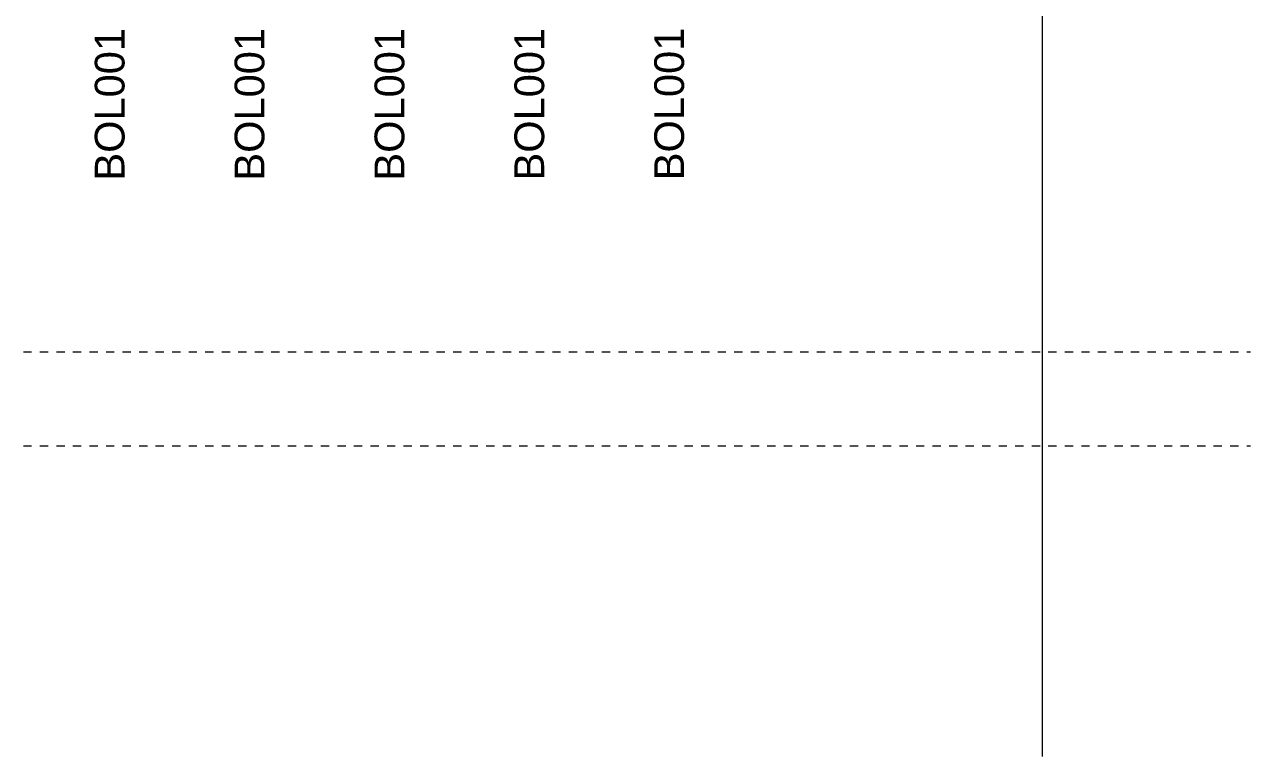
# Model space of a CAD drawing. Header units: metres. Extents: x 902 to 1205, y -4 to 36.
# Drawn here: x 1189.87 to 1204.71, y -3.76 to 5.09 of the extents above; entities that cross this region are included whole.
import ezdxf

# ---------------------------------------------------------------- set-up
doc = ezdxf.new("R2010")
doc.units = ezdxf.units.M
doc.linetypes.add('AEC_Center', pattern=[0.024, 0.012, -0.004, 0.004, -0.004])
for name, color, linetype, lineweight in [('A-ANNO-IDEN', 131, 'Continuous', 5), ('A-DETL', 90, 'Continuous', 13), ('A-FLOR-LEVL', 51, 'Continuous', 5)]:
    doc.layers.add(name, color=color, linetype=linetype, lineweight=lineweight)
doc.styles.add('Arial_2', font='arial.ttf', dxfattribs={"height": 0.36})

msp = doc.modelspace()

# ---------------------------------------------------------------- linework, layer by layer
at = {"layer": 'A-DETL', "lineweight": 15}
msp.add_line((1202.187, 9.147), (1202.187, -3.757), dxfattribs=at)
at = {"layer": 'A-FLOR-LEVL', "linetype": 'AEC_Center'}
for p, q in [((1063.661, 1.134), (1204.707, 1.134)), ((1063.661, 0), (1204.707, 0))]:
    msp.add_line(p, q, dxfattribs=at)

# ---------------------------------------------------------------- texts
at = {"layer": 'A-ANNO-IDEN', "char_height": 0.36, "width": 2.21266, "attachment_point": 1, "rotation": 90, "style": 'Arial_2'}
for insert in [(1190.725, 3.207), (1192.417, 3.207), (1194.11, 3.207), (1195.802, 3.208), (1197.494, 3.211)]:
    msp.add_mtext('BOL001', dxfattribs=dict(at, insert=insert))

doc.saveas('drawing.dxf')
